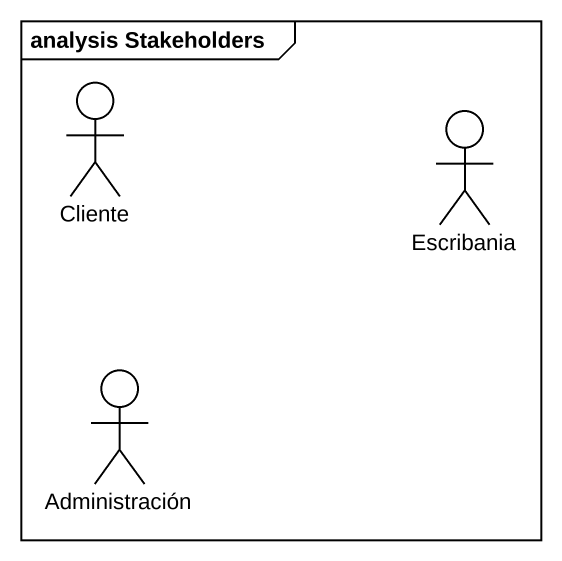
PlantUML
@startuml
mainframe analysis Stakeholders
actor Cliente
actor Escribania
actor Administración
@enduml
